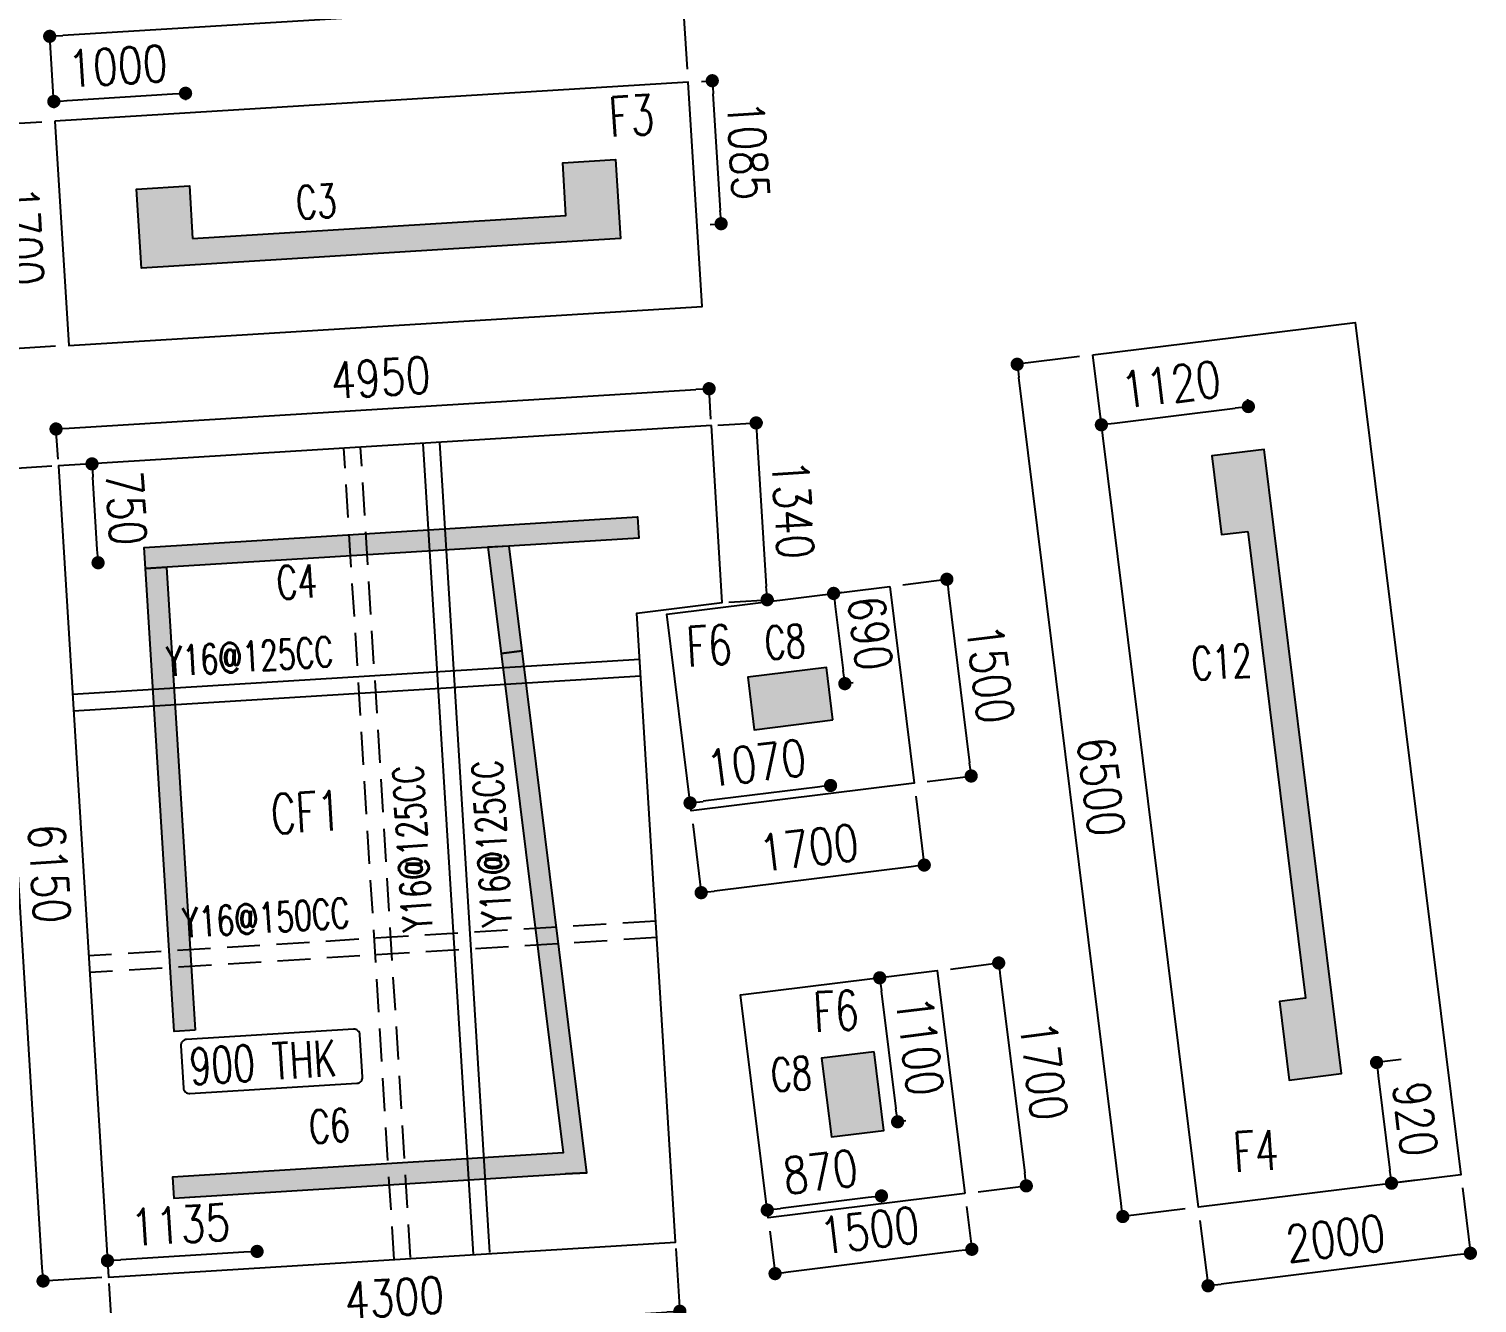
# Model space of a CAD drawing. Extents: x 473024 to 774629, y -1213442 to -1126596.
# Drawn here: x 540678 to 551634, y -1188476 to -1178833 of the extents above; entities that cross this region are included whole.
import ezdxf
from ezdxf.enums import TextEntityAlignment as Align

# ---------------------------------------------------------------- set-up
doc = ezdxf.new("R2010")
doc.units = 0
doc.header["$LTSCALE"] = 100
doc.header["$MEASUREMENT"] = 0
doc.header["$PDMODE"] = 2
doc.header["$PDSIZE"] = -10
doc.linetypes.add('HIDDEN', pattern=[0.375, 0.25, -0.125])
doc.layers.get('0').update_dxf_attribs({"linetype": 'CONTINUOUS'})
doc.layers.get('Defpoints').update_dxf_attribs({"linetype": 'CONTINUOUS'})
for name, color, linetype in [('7', 7, 'CONTINUOUS'), ('C-STRU-COL-HAT', 253, 'CONTINUOUS'), ('COLNO', 6, 'CONTINUOUS'), ('column', 10, 'CONTINUOUS'), ('Footing', 2, 'CONTINUOUS'), ('Footing Nos', 4, 'CONTINUOUS'), ('S-FOOTDIM', 9, 'CONTINUOUS'), ('S-RCWALL', 6, 'CONTINUOUS'), ('TAB', 1, 'CONTINUOUS'), ('Text', 31, 'CONTINUOUS')]:
    doc.layers.add(name, color=color, linetype=linetype)
doc.styles.add('ROMANS', font='romans.shx', dxfattribs={"width": 0.8})
doc.styles.add('SUSHEEL', font='romans.shx', dxfattribs={"width": 0.75})
doc.dimstyles.new('dim100', dxfattribs={"dimtxt": 275, "dimasz": 100, "dimexe": 50, "dimexo": 50, "dimgap": 100, "dimtad": 1, "dimdec": 0, "dimrnd": 5, "dimzin": 0, "dimdsep": 46, "dimtxsty": 'ROMANS', "dimblk": 'DOT', "dimcen": 0.09, "dimclrd": 9, "dimclre": 9, "dimclrt": 3, "dimadec": 0, "dimazin": 0, "dimtfac": 1, "dimtdec": 0, "dimtofl": 0, "dimtmove": 1, "dimatfit": 0, "dimldrblk": 'DOT', "dimfxl": 1, "dimtolj": 1, "dimtzin": 0, "dimarcsym": 0})

# ---------------------------------------------------------------- blocks, each defined once
blk = doc.blocks.new('_Dot')
at = {"color": 0, "linetype": 'ByBlock', "lineweight": -2}
blk.add_line((-0.5, 0), (-1, 0), dxfattribs=at)
at = {"color": 0, "linetype": 'ByBlock', "const_width": 0.5}
blk.add_lwpolyline([(-0.25, 0, 1), (0.25, 0, 1)], format="xyb", close=True, dxfattribs=at)
blk = doc.blocks.new('*D145')
at = {"layer": 'Defpoints', "color": 0, "transparency": 16777216}
for p in [(540875, -1179532), (540447, -1181262), (540980, -1181229)]:
    blk.add_point(p, dxfattribs=at)
at = {"layer": 'S-FOOTDIM', "color": 9, "lineweight": -2, "transparency": 16777216}
for p, q in [((540775, -1179538), (540342, -1179565)), ((540348, -1179665), (540440, -1181162)), ((540880, -1181235), (540447, -1181262))]:
    blk.add_line(p, q, dxfattribs=at)
at = {"layer": 'S-FOOTDIM', "color": 9, "lineweight": -2, "transparency": 16777216, "xscale": 100, "yscale": 100, "zscale": 100}
for p, rotation in [((540342, -1179565), 93.5320100666553), ((540447, -1181262), 273.5320100666553)]:
    blk.add_blockref('_Dot', p, dxfattribs=dict(at, rotation=rotation))
at = {"layer": 'S-FOOTDIM', "color": 3, "transparency": 16777216, "insert": (540631, -1180399), "char_height": 275, "attachment_point": 5, "rotation": 273.532, "style": 'ROMANS'}
blk.add_mtext('\\A1;1700', dxfattribs=at)
blk = doc.blocks.new('*D146')
at = {"layer": 'Defpoints', "color": 0, "transparency": 16777216}
for p in [(540835, -1178889), (545666, -1179236), (540875, -1179532)]:
    blk.add_point(p, dxfattribs=at)
at = {"layer": 'S-FOOTDIM', "color": 9, "lineweight": -2, "transparency": 16777216}
for p, q in [((545526, -1178600), (540935, -1178883)), ((545660, -1179137), (545626, -1178594)), ((540869, -1179432), (540835, -1178889))]:
    blk.add_line(p, q, dxfattribs=at)
at = {"layer": 'S-FOOTDIM', "color": 9, "lineweight": -2, "transparency": 16777216, "xscale": 100, "yscale": 100, "zscale": 100}
for p, rotation in [((545626, -1178594), 3.532010066655306), ((540835, -1178889), 183.5320100666553)]:
    blk.add_blockref('_Dot', p, dxfattribs=dict(at, rotation=rotation))
at = {"layer": 'S-FOOTDIM', "color": 3, "transparency": 16777216, "insert": (543216, -1178504), "char_height": 275, "attachment_point": 5, "rotation": 3.532, "style": 'ROMANS'}
blk.add_mtext('\\A1;4800', dxfattribs=at)
blk = doc.blocks.new('*D153')
at = {"layer": 'Defpoints', "color": 0, "transparency": 16777216}
for p in [(551511, -1187505), (549526, -1187751), (549599, -1188345)]:
    blk.add_point(p, dxfattribs=at)
at = {"layer": 'S-FOOTDIM', "color": 9, "lineweight": -2, "transparency": 16777216}
for p, q in [((551523, -1187604), (551584, -1188099)), ((549538, -1187850), (549599, -1188345)), ((551485, -1188111), (549699, -1188333))]:
    blk.add_line(p, q, dxfattribs=at)
at = {"layer": 'S-FOOTDIM', "color": 9, "lineweight": -2, "transparency": 16777216, "xscale": 100, "yscale": 100, "zscale": 100}
for p, rotation in [((551584, -1188099), 7.064028228011684), ((549599, -1188345), 187.0640282280117)]:
    blk.add_blockref('_Dot', p, dxfattribs=dict(at, rotation=rotation))
at = {"layer": 'S-FOOTDIM', "color": 3, "transparency": 16777216, "insert": (550563, -1187986), "char_height": 275, "attachment_point": 5, "rotation": 7.064, "style": 'ROMANS'}
blk.add_mtext('\\A1;2000', dxfattribs=at)
blk = doc.blocks.new('*D154')
at = {"layer": 'Defpoints', "color": 0, "transparency": 16777216}
for p in [(548155, -1181371), (548726, -1181300, 0), (549526, -1187751, 0)]:
    blk.add_point(p, dxfattribs=at)
at = {"layer": 'S-FOOTDIM', "color": 9, "lineweight": -2, "transparency": 16777216}
for p, q in [((548627, -1181312), (548155, -1181371)), ((548942, -1187722), (548167, -1181470)), ((549427, -1187763), (548954, -1187821))]:
    blk.add_line(p, q, dxfattribs=at)
at = {"layer": 'S-FOOTDIM', "color": 9, "lineweight": -2, "transparency": 16777216, "xscale": 100, "yscale": 100, "zscale": 100}
for p, rotation in [((548155, -1181371), 97.06402822801316), ((548954, -1187821), 277.0640282280132)]:
    blk.add_blockref('_Dot', p, dxfattribs=dict(at, rotation=rotation))
at = {"layer": 'S-FOOTDIM', "color": 3, "transparency": 16777216, "insert": (548790, -1184567), "char_height": 275, "attachment_point": 5, "rotation": 277.064, "style": 'ROMANS'}
blk.add_mtext('\\A1;6500', dxfattribs=at)
blk = doc.blocks.new('DOT')
at = {"layer": '7', "color": 0, "linetype": 'ByBlock'}
blk.add_line((-0.5, 0), (-1, 0), dxfattribs=at)
at = {"layer": '7', "color": 0, "linetype": 'ByBlock', "const_width": 0.5}
blk.add_lwpolyline([(-0.25, 0, 1), (0.25, 0, 1)], format="xyb", close=True, dxfattribs=at)
blk = doc.blocks.new('*D344')
at = {"layer": 'Defpoints', "color": 0, "linetype": 'ByBlock', "transparency": 16777216}
for p in [(549885, -1181537), (548773, -1181675), (549904, -1181691)]:
    blk.add_point(p, dxfattribs=at)
at = {"layer": 'S-FOOTDIM', "color": 9, "lineweight": -2, "transparency": 16777216}
for p, q in [((548891, -1181816), (549805, -1181703)), ((549897, -1181636), (549904, -1181691)), ((548785, -1181774), (548792, -1181829))]:
    blk.add_line(p, q, dxfattribs=at)
at = {"layer": 'S-FOOTDIM', "color": 9, "linetype": 'ByBlock', "lineweight": -2, "transparency": 16777216, "xscale": 100, "yscale": 100, "zscale": 100}
for p, rotation in [((549904, -1181691), 7.064028228020909), ((548792, -1181829), 187.0640282280209)]:
    blk.add_blockref('_Dot', p, dxfattribs=dict(at, rotation=rotation))
at = {"layer": 'S-FOOTDIM', "color": 3, "linetype": 'ByBlock', "transparency": 16777216, "insert": (549319, -1181524), "char_height": 275, "attachment_point": 5, "rotation": 7.064, "style": 'ROMANS'}
blk.add_mtext('\\A1;1120', dxfattribs=at)
blk = doc.blocks.new('*D345')
at = {"layer": 'Defpoints', "color": 0, "linetype": 'ByBlock', "transparency": 16777216}
for p in [(551159, -1186620), (551273, -1187534), (550987, -1187569)]:
    blk.add_point(p, dxfattribs=at)
at = {"layer": 'S-FOOTDIM', "color": 9, "lineweight": -2, "transparency": 16777216}
for p, q in [((551060, -1186632), (550874, -1186655)), ((550886, -1186755), (550975, -1187470)), ((551173, -1187546), (550987, -1187569))]:
    blk.add_line(p, q, dxfattribs=at)
at = {"layer": 'S-FOOTDIM', "color": 9, "linetype": 'ByBlock', "lineweight": -2, "transparency": 16777216, "xscale": 100, "yscale": 100, "zscale": 100}
for p, rotation in [((550874, -1186655), 97.06402822801098), ((550987, -1187569), 277.064028228011)]:
    blk.add_blockref('_Dot', p, dxfattribs=dict(at, rotation=rotation))
at = {"layer": 'S-FOOTDIM', "color": 3, "linetype": 'ByBlock', "transparency": 16777216, "insert": (551166, -1187083), "char_height": 275, "attachment_point": 5, "rotation": 277.064, "style": 'ROMANS'}
blk.add_mtext('\\A1;920', dxfattribs=at)
blk = doc.blocks.new('*D352')
at = {"layer": 'Defpoints', "color": 0, "linetype": 'ByBlock', "transparency": 16777216}
for p in [(545666, -1179236), (545848, -1179225), (545733, -1180319)]:
    blk.add_point(p, dxfattribs=at)
at = {"layer": 'S-FOOTDIM', "color": 9, "lineweight": -2, "transparency": 16777216}
for p, q in [((545766, -1179230), (545848, -1179225)), ((545909, -1180208), (545855, -1179325)), ((545832, -1180313), (545915, -1180307))]:
    blk.add_line(p, q, dxfattribs=at)
at = {"layer": 'S-FOOTDIM', "color": 9, "linetype": 'ByBlock', "lineweight": -2, "transparency": 16777216, "xscale": 100, "yscale": 100, "zscale": 100}
for p, rotation in [((545848, -1179225), 93.53201006613128), ((545915, -1180307), 273.5320100661312)]:
    blk.add_blockref('_Dot', p, dxfattribs=dict(at, rotation=rotation))
at = {"layer": 'S-FOOTDIM', "color": 3, "linetype": 'ByBlock', "transparency": 16777216, "insert": (546119, -1179752), "char_height": 275, "attachment_point": 5, "rotation": 273.532, "style": 'ROMANS'}
blk.add_mtext('\\A1;1085', dxfattribs=at)
blk = doc.blocks.new('*D353')
at = {"layer": 'Defpoints', "color": 0, "linetype": 'ByBlock', "transparency": 16777216}
for p in [(540866, -1179382), (540875, -1179532), (541873, -1179470)]:
    blk.add_point(p, dxfattribs=at)
at = {"layer": 'S-FOOTDIM', "color": 9, "lineweight": -2, "transparency": 16777216}
for p, q in [((541866, -1179371), (541863, -1179320)), ((540869, -1179432), (540866, -1179382)), ((541764, -1179327), (540966, -1179376))]:
    blk.add_line(p, q, dxfattribs=at)
at = {"layer": 'S-FOOTDIM', "color": 9, "linetype": 'ByBlock', "lineweight": -2, "transparency": 16777216, "xscale": 100, "yscale": 100, "zscale": 100}
for p, rotation in [((541863, -1179320), 3.532010066134834), ((540866, -1179382), 183.5320100661348)]:
    blk.add_blockref('_Dot', p, dxfattribs=dict(at, rotation=rotation))
at = {"layer": 'S-FOOTDIM', "color": 3, "linetype": 'ByBlock', "transparency": 16777216, "insert": (541350, -1179114), "char_height": 275, "attachment_point": 5, "rotation": 3.532, "style": 'ROMANS'}
blk.add_mtext('\\A1;1000', dxfattribs=at)
blk = doc.blocks.new('*D494')
at = {"layer": 'Defpoints', "color": 0, "linetype": 'ByBlock', "transparency": 16777216}
for p in [(547551, -1185960), (547760, -1187647), (548224, -1187589)]:
    blk.add_point(p, dxfattribs=at)
at = {"layer": 'S-FOOTDIM', "color": 9, "lineweight": -2, "transparency": 16777216}
for p, q in [((547650, -1185948), (548015, -1185902)), ((548027, -1186002), (548212, -1187490)), ((547859, -1187635), (548224, -1187589))]:
    blk.add_line(p, q, dxfattribs=at)
at = {"layer": 'S-FOOTDIM', "color": 9, "linetype": 'ByBlock', "lineweight": -2, "transparency": 16777216, "xscale": 100, "yscale": 100, "zscale": 100}
for p, rotation in [((548015, -1185902), 97.06402702002795), ((548224, -1187589), 277.0640270200279)]:
    blk.add_blockref('_Dot', p, dxfattribs=dict(at, rotation=rotation))
at = {"layer": 'S-FOOTDIM', "color": 3, "linetype": 'ByBlock', "transparency": 16777216, "insert": (548355, -1186717), "char_height": 275, "attachment_point": 5, "rotation": 277.064, "style": 'ROMANS'}
blk.add_mtext('\\A1;1700', dxfattribs=at)
blk = doc.blocks.new('*D495')
at = {"layer": 'Defpoints', "color": 0, "linetype": 'ByBlock', "transparency": 16777216}
for p in [(547760, -1187647), (546271, -1187831), (546323, -1188253)]:
    blk.add_point(p, dxfattribs=at)
at = {"layer": 'S-FOOTDIM', "color": 9, "lineweight": -2, "transparency": 16777216}
for p, q in [((547772, -1187746), (547812, -1188069)), ((546283, -1187931), (546323, -1188253)), ((547713, -1188081), (546423, -1188241))]:
    blk.add_line(p, q, dxfattribs=at)
at = {"layer": 'S-FOOTDIM', "color": 9, "linetype": 'ByBlock', "lineweight": -2, "transparency": 16777216, "xscale": 100, "yscale": 100, "zscale": 100}
for p, rotation in [((547812, -1188069), 7.064027020027961), ((546323, -1188253), 187.0640270200279)]:
    blk.add_blockref('_Dot', p, dxfattribs=dict(at, rotation=rotation))
at = {"layer": 'S-FOOTDIM', "color": 3, "linetype": 'ByBlock', "transparency": 16777216, "insert": (547038, -1187925), "char_height": 275, "attachment_point": 5, "rotation": 7.064, "style": 'ROMANS'}
blk.add_mtext('\\A1;1500', dxfattribs=at)
blk = doc.blocks.new('*D496')
at = {"layer": 'Defpoints', "color": 0, "linetype": 'ByBlock', "transparency": 16777216}
for p in [(547190, -1183052), (547375, -1184541), (547807, -1184487)]:
    blk.add_point(p, dxfattribs=at)
at = {"layer": 'S-FOOTDIM', "color": 9, "lineweight": -2, "transparency": 16777216}
for p, q in [((547289, -1183040), (547623, -1182998)), ((547635, -1183098), (547795, -1184388)), ((547474, -1184528), (547807, -1184487))]:
    blk.add_line(p, q, dxfattribs=at)
at = {"layer": 'S-FOOTDIM', "color": 9, "linetype": 'ByBlock', "lineweight": -2, "transparency": 16777216, "xscale": 100, "yscale": 100, "zscale": 100}
for p, rotation in [((547623, -1182998), 97.06402701883606), ((547807, -1184487), 277.064027018836)]:
    blk.add_blockref('_Dot', p, dxfattribs=dict(at, rotation=rotation))
at = {"layer": 'S-FOOTDIM', "color": 3, "linetype": 'ByBlock', "transparency": 16777216, "insert": (547951, -1183714), "char_height": 275, "attachment_point": 5, "rotation": 277.064, "style": 'ROMANS'}
blk.add_mtext('\\A1;1500', dxfattribs=at)
blk = doc.blocks.new('*D497')
at = {"layer": 'Defpoints', "color": 0, "linetype": 'ByBlock', "transparency": 16777216}
for p in [(547375, -1184541), (545688, -1184750), (545764, -1185370)]:
    blk.add_point(p, dxfattribs=at)
at = {"layer": 'S-FOOTDIM', "color": 9, "lineweight": -2, "transparency": 16777216}
for p, q in [((547387, -1184640), (547452, -1185161)), ((545700, -1184849), (545764, -1185370)), ((547352, -1185174), (545864, -1185358))]:
    blk.add_line(p, q, dxfattribs=at)
at = {"layer": 'S-FOOTDIM', "color": 9, "linetype": 'ByBlock', "lineweight": -2, "transparency": 16777216, "xscale": 100, "yscale": 100, "zscale": 100}
for p, rotation in [((547452, -1185161), 7.064027018830255), ((545764, -1185370), 187.0640270188302)]:
    blk.add_blockref('_Dot', p, dxfattribs=dict(at, rotation=rotation))
at = {"layer": 'S-FOOTDIM', "color": 3, "linetype": 'ByBlock', "transparency": 16777216, "insert": (546579, -1185030), "char_height": 275, "attachment_point": 5, "rotation": 7.064, "style": 'ROMANS'}
blk.add_mtext('\\A1;1700', dxfattribs=at)
blk = doc.blocks.new('*D502')
at = {"layer": 'Defpoints', "color": 0, "linetype": 'ByBlock', "transparency": 16777216}
for p in [(547135, -1187724), (546264, -1187772), (546271, -1187831)]:
    blk.add_point(p, dxfattribs=at)
at = {"layer": 'S-FOOTDIM', "color": 9, "lineweight": -2, "transparency": 16777216}
for p, q in [((547123, -1187625), (547128, -1187665)), ((546259, -1187732), (546264, -1187772)), ((547028, -1187678), (546363, -1187760))]:
    blk.add_line(p, q, dxfattribs=at)
at = {"layer": 'S-FOOTDIM', "color": 9, "linetype": 'ByBlock', "lineweight": -2, "transparency": 16777216, "xscale": 100, "yscale": 100, "zscale": 100}
for p, rotation in [((547128, -1187665), 7.064028228543084), ((546264, -1187772), 187.064028228543)]:
    blk.add_blockref('_Dot', p, dxfattribs=dict(at, rotation=rotation))
at = {"layer": 'S-FOOTDIM', "color": 3, "linetype": 'ByBlock', "transparency": 16777216, "insert": (546666, -1187483), "char_height": 275, "attachment_point": 5, "rotation": 7.064, "style": 'ROMANS'}
blk.add_mtext('\\A1;870', dxfattribs=at)
blk = doc.blocks.new('*D503')
at = {"layer": 'Defpoints', "color": 0, "linetype": 'ByBlock', "transparency": 16777216}
for p in [(547276, -1185994), (547411, -1187084), (547250, -1187104)]:
    blk.add_point(p, dxfattribs=at)
at = {"layer": 'S-FOOTDIM', "color": 9, "lineweight": -2, "transparency": 16777216}
for p, q in [((547177, -1186006), (547115, -1186014)), ((547127, -1186113), (547238, -1187005)), ((547312, -1187097), (547250, -1187104))]:
    blk.add_line(p, q, dxfattribs=at)
at = {"layer": 'S-FOOTDIM', "color": 9, "linetype": 'ByBlock', "lineweight": -2, "transparency": 16777216, "xscale": 100, "yscale": 100, "zscale": 100}
for p, rotation in [((547115, -1186014), 97.06402822854801), ((547250, -1187104), 277.064028228548)]:
    blk.add_blockref('_Dot', p, dxfattribs=dict(at, rotation=rotation))
at = {"layer": 'S-FOOTDIM', "color": 3, "linetype": 'ByBlock', "transparency": 16777216, "insert": (547418, -1186530), "char_height": 275, "attachment_point": 5, "rotation": 277.064, "style": 'ROMANS'}
blk.add_mtext('\\A1;1100', dxfattribs=at)
blk = doc.blocks.new('*D504')
at = {"layer": 'Defpoints', "color": 0, "linetype": 'ByBlock', "transparency": 16777216}
for p in [(546750, -1184618), (545680, -1184691), (545688, -1184750)]:
    blk.add_point(p, dxfattribs=at)
at = {"layer": 'S-FOOTDIM', "color": 9, "lineweight": -2, "transparency": 16777216}
for p, q in [((546643, -1184571), (545780, -1184678)), ((546738, -1184519), (546743, -1184559)), ((545675, -1184651), (545680, -1184691))]:
    blk.add_line(p, q, dxfattribs=at)
at = {"layer": 'S-FOOTDIM', "color": 9, "linetype": 'ByBlock', "lineweight": -2, "transparency": 16777216, "xscale": 100, "yscale": 100, "zscale": 100}
for p, rotation in [((546743, -1184559), 7.064028228539156), ((545680, -1184691), 187.0640282285391)]:
    blk.add_blockref('_Dot', p, dxfattribs=dict(at, rotation=rotation))
at = {"layer": 'S-FOOTDIM', "color": 3, "linetype": 'ByBlock', "transparency": 16777216, "insert": (546182, -1184389), "char_height": 275, "attachment_point": 5, "rotation": 7.064, "style": 'ROMANS'}
blk.add_mtext('\\A1;1070', dxfattribs=at)
blk = doc.blocks.new('*D505')
at = {"layer": 'Defpoints', "color": 0, "linetype": 'ByBlock', "transparency": 16777216}
for p in [(546927, -1183085), (546851, -1183788), (547012, -1183768)]:
    blk.add_point(p, dxfattribs=at)
at = {"layer": 'S-FOOTDIM', "color": 9, "lineweight": -2, "transparency": 16777216}
for p, q in [((546828, -1183097), (546766, -1183105)), ((546778, -1183204), (546838, -1183689)), ((546913, -1183781), (546851, -1183788))]:
    blk.add_line(p, q, dxfattribs=at)
at = {"layer": 'S-FOOTDIM', "color": 9, "linetype": 'ByBlock', "lineweight": -2, "transparency": 16777216, "xscale": 100, "yscale": 100, "zscale": 100}
for p, rotation in [((546766, -1183105), 97.06402822855284), ((546851, -1183788), 277.0640282285528)]:
    blk.add_blockref('_Dot', p, dxfattribs=dict(at, rotation=rotation))
at = {"layer": 'S-FOOTDIM', "color": 3, "linetype": 'ByBlock', "transparency": 16777216, "insert": (547043, -1183406), "char_height": 275, "attachment_point": 5, "rotation": 277.064, "style": 'ROMANS'}
blk.add_mtext('\\A1;690', dxfattribs=at)
blk = doc.blocks.new('*D506')
at = {"layer": 'Defpoints', "color": 0, "linetype": 'ByBlock', "transparency": 16777216}
for p in [(545570, -1188014), (541280, -1188279), (545603, -1188538)]:
    blk.add_point(p, dxfattribs=at)
at = {"layer": 'S-FOOTDIM', "color": 9, "lineweight": -2, "transparency": 16777216}
for p, q in [((545573, -1188064), (545606, -1188588)), ((541283, -1188329), (541315, -1188853)), ((541412, -1188797), (545503, -1188544))]:
    blk.add_line(p, q, dxfattribs=at)
at = {"layer": 'S-FOOTDIM', "color": 9, "linetype": 'ByBlock', "lineweight": -2, "transparency": 16777216, "xscale": 100, "yscale": 100, "zscale": 100}
for p, rotation in [((545603, -1188538), 3.531930019793828), ((541312, -1188803), 183.5319300197938)]:
    blk.add_blockref('_Dot', p, dxfattribs=dict(at, rotation=rotation))
at = {"layer": 'S-FOOTDIM', "color": 3, "linetype": 'ByBlock', "transparency": 16777216, "insert": (543443, -1188434), "char_height": 275, "attachment_point": 5, "rotation": 3.5319, "style": 'ROMANS'}
blk.add_mtext('\\A1;4300', dxfattribs=at)
blk = doc.blocks.new('*D507')
at = {"layer": 'Defpoints', "color": 0, "linetype": 'ByBlock', "transparency": 16777216}
for p in [(545824, -1181556), (545841, -1181835), (540901, -1182140)]:
    blk.add_point(p, dxfattribs=at)
at = {"layer": 'S-FOOTDIM', "color": 9, "lineweight": -2, "transparency": 16777216}
for p, q in [((545838, -1181786), (545821, -1181506)), ((540983, -1181855), (545724, -1181562)), ((540898, -1182090), (540880, -1181811))]:
    blk.add_line(p, q, dxfattribs=at)
at = {"layer": 'S-FOOTDIM', "color": 9, "linetype": 'ByBlock', "lineweight": -2, "transparency": 16777216, "xscale": 100, "yscale": 100, "zscale": 100}
for p, rotation in [((545824, -1181556), 3.531930019793377), ((540883, -1181861), 183.5319300197934)]:
    blk.add_blockref('_Dot', p, dxfattribs=dict(at, rotation=rotation))
at = {"layer": 'S-FOOTDIM', "color": 3, "linetype": 'ByBlock', "transparency": 16777216, "insert": (543339, -1181472), "char_height": 275, "attachment_point": 5, "rotation": 3.5319, "style": 'ROMANS'}
blk.add_mtext('\\A1;4950', dxfattribs=at)
blk = doc.blocks.new('*D508')
at = {"layer": 'Defpoints', "color": 0, "linetype": 'ByBlock', "transparency": 16777216}
for p in [(540901, -1182140), (540406, -1182171), (541280, -1188279)]:
    blk.add_point(p, dxfattribs=at)
at = {"layer": 'S-FOOTDIM', "color": 9, "lineweight": -2, "transparency": 16777216}
for p, q in [((540851, -1182143), (540356, -1182174)), ((540779, -1188209), (540412, -1182271)), ((541230, -1188282), (540735, -1188312))]:
    blk.add_line(p, q, dxfattribs=at)
at = {"layer": 'S-FOOTDIM', "color": 9, "linetype": 'ByBlock', "lineweight": -2, "transparency": 16777216}
for p, xscale, yscale, zscale, rotation in [((540406, -1182171), 100, 100, 100, 93.53193001313667), ((540785, -1188309), 99.99999999999999, 99.99999999999999, 99.99999999999999, 273.5319300131366)]:
    blk.add_blockref('_Dot', p, dxfattribs=dict(at, xscale=xscale, yscale=yscale, zscale=zscale, rotation=rotation))
at = {"layer": 'S-FOOTDIM', "color": 3, "linetype": 'ByBlock', "transparency": 16777216, "insert": (540832, -1185225), "char_height": 275, "attachment_point": 5, "rotation": 273.5319, "style": 'ROMANS'}
blk.add_mtext('\\A1;6150', dxfattribs=at)
blk = doc.blocks.new('*D509')
at = {"layer": 'Defpoints', "color": 0, "linetype": 'ByBlock', "transparency": 16777216}
for p in [(545841, -1181835), (546263, -1183153), (545924, -1183174)]:
    blk.add_point(p, dxfattribs=at)
at = {"layer": 'S-FOOTDIM', "color": 9, "lineweight": -2, "transparency": 16777216}
for p, q in [((545891, -1181832), (546230, -1181811)), ((546186, -1181914), (546257, -1183053)), ((545974, -1183171), (546313, -1183150))]:
    blk.add_line(p, q, dxfattribs=at)
at = {"layer": 'S-FOOTDIM', "color": 9, "linetype": 'ByBlock', "lineweight": -2, "transparency": 16777216, "xscale": 100, "yscale": 100, "zscale": 100}
for p, rotation in [((546180, -1181815), 93.53193001313535), ((546263, -1183153), 273.5319300131354)]:
    blk.add_blockref('_Dot', p, dxfattribs=dict(at, rotation=rotation))
at = {"layer": 'S-FOOTDIM', "color": 3, "linetype": 'ByBlock', "transparency": 16777216, "insert": (546458, -1182469), "char_height": 275, "attachment_point": 5, "rotation": 273.5319, "style": 'ROMANS'}
blk.add_mtext('\\A1;1340', dxfattribs=at)
blk = doc.blocks.new('*D510')
at = {"layer": 'Defpoints', "color": 0, "linetype": 'ByBlock', "transparency": 16777216}
for p in [(541272, -1188155), (541280, -1188279), (542412, -1188209)]:
    blk.add_point(p, dxfattribs=at)
at = {"layer": 'S-FOOTDIM', "color": 9, "lineweight": -2, "transparency": 16777216}
for p, q in [((542406, -1188109), (542404, -1188085)), ((541273, -1188179), (541272, -1188155)), ((542305, -1188091), (541372, -1188149))]:
    blk.add_line(p, q, dxfattribs=at)
at = {"layer": 'S-FOOTDIM', "color": 9, "linetype": 'ByBlock', "lineweight": -2, "transparency": 16777216, "xscale": 100, "yscale": 100, "zscale": 100}
for p, rotation in [((542404, -1188085), 3.531930019795634), ((541272, -1188155), 183.5319300197956)]:
    blk.add_blockref('_Dot', p, dxfattribs=dict(at, rotation=rotation))
at = {"layer": 'S-FOOTDIM', "color": 3, "linetype": 'ByBlock', "transparency": 16777216, "insert": (541824, -1187883), "char_height": 275, "attachment_point": 5, "rotation": 3.5319, "style": 'ROMANS'}
blk.add_mtext('\\A1;1135', dxfattribs=at)
blk = doc.blocks.new('*D511')
at = {"layer": 'Defpoints', "color": 0, "linetype": 'ByBlock', "transparency": 16777216}
for p in [(541068, -1182130), (541155, -1182125), (541115, -1182878)]:
    blk.add_point(p, dxfattribs=at)
at = {"layer": 'S-FOOTDIM', "color": 9, "lineweight": -2, "transparency": 16777216}
for p, q in [((541168, -1182124), (541155, -1182125)), ((541195, -1182773), (541161, -1182225)), ((541214, -1182872), (541201, -1182873))]:
    blk.add_line(p, q, dxfattribs=at)
at = {"layer": 'S-FOOTDIM', "color": 9, "linetype": 'ByBlock', "lineweight": -2, "transparency": 16777216, "xscale": 100, "yscale": 100, "zscale": 100}
for p, rotation in [((541155, -1182125), 93.53193001313396), ((541201, -1182873), 273.5319300131339)]:
    blk.add_blockref('_Dot', p, dxfattribs=dict(at, rotation=rotation))
at = {"layer": 'S-FOOTDIM', "color": 3, "linetype": 'ByBlock', "transparency": 16777216, "insert": (541414, -1182459), "char_height": 275, "attachment_point": 5, "rotation": 273.5319, "style": 'ROMANS'}
blk.add_mtext('\\A1;750', dxfattribs=at)

msp = doc.modelspace()

# ---------------------------------------------------------------- hatches: boundary and pattern name
at = {"layer": 'C-STRU-COL-HAT'}
h = msp.add_hatch(color=256, dxfattribs=at)
h.dxf.hatch_style = 1
h.paths.add_polyline_path([(541916.6, -1180419.5), (544741.3, -1180245.2), (544716.6, -1179846), (545115.9, -1179821.3), (545152.8, -1180420.2), (541529.7, -1180643.8), (541529.7, -1180643.8), (541529.7, -1180643.8), (541492.8, -1180044.9), (541892, -1180020.3)])
h = msp.add_hatch(color=256, dxfattribs=at)
h.dxf.hatch_style = 1
h.paths.add_polyline_path([(549899.6, -1182635.7), (550337.4, -1186168.7), (550138.9, -1186193.3), (550212.7, -1186788.7), (550609.7, -1186739.6), (550024.3, -1182015.7), (550024.3, -1182015.7), (550024.3, -1182015.7), (549627.3, -1182064.9), (549701.1, -1182660.3)])
h = msp.add_hatch(color=256, dxfattribs=at)
h.dxf.hatch_style = 1
h.paths.add_polyline_path([(545282.8, -1182526.2), (545282.8, -1182526.2), (545292.7, -1182685.9), (541559.8, -1182916.3), (541559.8, -1182916.3), (541559.8, -1182916.3), (541549.9, -1182756.6), (541549.9, -1182756.6), (545282.8, -1182526.2)])
h = msp.add_hatch(color=256, dxfattribs=at)
h.dxf.hatch_style = 1
h.paths.add_polyline_path([(544250.4, -1183560.1), (544250.4, -1183560.1), (544250.4, -1183560.1), (544409.2, -1183540.4), (544409.2, -1183540.4), (544310.8, -1182746.5), (544150.8, -1182756.3)])
h = msp.add_hatch(color=256, dxfattribs=at)
h.dxf.hatch_style = 1
h.paths.add_polyline_path([(541935.7, -1186409.7), (541776, -1186419.6), (541559.8, -1182916.3), (541719.5, -1182906.4)])
h = msp.add_hatch(color=256, dxfattribs=at)
h.dxf.hatch_style = 1
h.paths.add_polyline_path([(541763.9, -1187522.4), (544718.8, -1187340.1), (544250.4, -1183560.1), (544409.2, -1183540.4), (544898.5, -1187489.3), (544738.5, -1187499.1), (544738.5, -1187499.1), (544738.5, -1187499.1), (541773.8, -1187682.1)])
h = msp.add_hatch(color=256, dxfattribs=at)
h.dxf.hatch_style = 1
h.paths.add_polyline_path([(546712, -1183665.5), (546761.2, -1184062.5), (546165.8, -1184136.3), (546116.6, -1183739.3)])
h = msp.add_hatch(color=256, dxfattribs=at)
h.dxf.hatch_style = 1
h.paths.add_polyline_path([(546675.4, -1186622.5), (547072.4, -1186573.3), (547146.1, -1187168.8), (546749.2, -1187217.9)])

# ---------------------------------------------------------------- linework, layer by layer
at = {"layer": 'column', "color": 1, "elevation": 0}
for points in [[(541916.6, -1180419.5), (544741.3, -1180245.2), (544716.6, -1179846), (545115.9, -1179821.3), (545152.8, -1180420.2), (541529.7, -1180643.8), (541529.7, -1180643.8), (541529.7, -1180643.8), (541492.8, -1180044.9), (541892, -1180020.3), (541916.6, -1180419.5)], [(541916.6, -1180419.5), (544741.3, -1180245.2), (544716.6, -1179846), (545115.9, -1179821.3), (545152.8, -1180420.2), (541529.7, -1180643.8), (541529.7, -1180643.8), (541529.7, -1180643.8), (541492.8, -1180044.9), (541892, -1180020.3), (541916.6, -1180419.5)], [(549899.6, -1182635.7), (550337.4, -1186168.7), (550138.9, -1186193.3), (550212.7, -1186788.7), (550609.7, -1186739.6), (550024.3, -1182015.7), (550024.3, -1182015.7), (550024.3, -1182015.7), (549627.3, -1182064.9), (549701.1, -1182660.3), (549899.6, -1182635.7)], [(549899.6, -1182635.7), (550337.4, -1186168.7), (550138.9, -1186193.3), (550212.7, -1186788.7), (550609.7, -1186739.6), (550024.3, -1182015.7), (550024.3, -1182015.7), (550024.3, -1182015.7), (549627.3, -1182064.9), (549701.1, -1182660.3), (549899.6, -1182635.7)], [(541763.9, -1187522.4), (541773.8, -1187682.1), (541773.8, -1187682.1), (541933.5, -1187672.3)], [(541763.9, -1187522.4), (541773.8, -1187682.1), (541773.8, -1187682.1), (541933.5, -1187672.3)]]:
    msp.add_lwpolyline(points, dxfattribs=at)
for points in [[(546761.2, -1184062.5), (546712, -1183665.5), (546116.6, -1183739.3), (546165.8, -1184136.3)], [(546761.2, -1184062.5), (546712, -1183665.5), (546116.6, -1183739.3), (546165.8, -1184136.3)], [(547072.4, -1186573.3), (546675.4, -1186622.5), (546749.2, -1187217.9), (547146.1, -1187168.8)], [(547072.4, -1186573.3), (546675.4, -1186622.5), (546749.2, -1187217.9), (547146.1, -1187168.8)]]:
    msp.add_lwpolyline(points, close=True, dxfattribs=at)
at = {"layer": 'Footing', "elevation": 0}
for points in [[(540875, -1179532), (540979.7, -1181228.8), (545770.6, -1180933.1), (545665.9, -1179236.3)], [(548726.4, -1181299.9), (550711.2, -1181053.9), (551510.6, -1187504.6), (549525.8, -1187750.5)], [(547190.2, -1183052.1), (547374.7, -1184540.7), (545687.6, -1184749.8), (545503.1, -1183261.1)], [(547759.6, -1187646.9), (546271, -1187831.4), (546061.9, -1186144.3), (547550.5, -1185959.8)]]:
    msp.add_lwpolyline(points, close=True, dxfattribs=at)
msp.add_lwpolyline([(545841.3, -1181835.4), (540900.7, -1182140.4), (541279.6, -1188278.7), (545570.3, -1188013.9), (545276.5, -1183254), (545923.9, -1183173.8), (545841.3, -1181835.4)], dxfattribs=at)
at = {"layer": 'S-FOOTDIM'}
msp.add_line((545570.3, -1188013.9, 0), (545276.5, -1183254, 0), dxfattribs=at)
at = {"layer": 'S-RCWALL'}
msp.add_line((544898.5, -1187489.3, 0), (544738.5, -1187499.1, 0), dxfattribs=at)
at = {"layer": 'S-RCWALL', "elevation": 0}
for points in [[(545282.8, -1182526.2), (545282.8, -1182526.2), (545292.7, -1182685.9), (545292.7, -1182685.9), (545292.7, -1182685.9), (545292.7, -1182685.9), (545292.7, -1182685.9), (541559.8, -1182916.3), (541559.8, -1182916.3), (541559.8, -1182916.3), (541559.8, -1182916.3), (541549.9, -1182756.6), (541549.9, -1182756.6), (545282.8, -1182526.2)], [(545282.8, -1182526.2), (545282.8, -1182526.2), (545292.7, -1182685.9), (545292.7, -1182685.9), (545292.7, -1182685.9), (545292.7, -1182685.9), (545292.7, -1182685.9), (541559.8, -1182916.3), (541559.8, -1182916.3), (541559.8, -1182916.3), (541559.8, -1182916.3), (541549.9, -1182756.6), (541549.9, -1182756.6), (545282.8, -1182526.2)], [(541935.7, -1186409.7), (541776, -1186419.6), (541559.8, -1182916.3), (541719.5, -1182906.4)]]:
    msp.add_lwpolyline(points, close=True, dxfattribs=at)
for points in [[(544250.4, -1183560.1), (544250.4, -1183560.1), (544250.4, -1183560.1), (544409.2, -1183540.4), (544409.2, -1183540.4), (544310.8, -1182746.5), (544150.8, -1182756.3), (544250.4, -1183560.1)], [(541773.8, -1187682.1), (544738.5, -1187499.1), (544738.5, -1187499.1), (544898.5, -1187489.3), (544409.2, -1183540.4), (544250.4, -1183560.1), (544718.8, -1187340.1), (541763.9, -1187522.4), (541773.8, -1187682.1)]]:
    msp.add_lwpolyline(points, dxfattribs=at)
at = {"layer": 'TAB', "color": 1, "linetype": 'HIDDEN', "ltscale": 10}
for p, q in [((543440.4, -1188145.3, 0), (543061.5, -1182007, 0)), ((543565.8, -1188129.8, 0), (543187.4, -1181999.2, 0)), ((545420.3, -1185584.4, 0), (541129.6, -1185849.2, 0)), ((545428.1, -1185710.2, 0), (541137.4, -1185975.1, 0))]:
    msp.add_line(p, q, dxfattribs=at)
at = {"layer": 'TAB', "color": 1}
for p, q in [((544040.2, -1188108.3, 0), (543661.3, -1181970, 0)), ((544165.5, -1188092.8, 0), (543787.1, -1181962.2, 0)), ((545298.2, -1183606.5, 0), (541007.6, -1183871.3, 0)), ((545306, -1183732.3, 0), (541015.3, -1183997.2, 0))]:
    msp.add_line(p, q, dxfattribs=at)
at = {"layer": 'Text', "color": 4, "elevation": 0}
msp.add_lwpolyline([(543133.3, -1186402.9), (541870.5, -1186480.9, 0.4142136), (541827.2, -1186529.8), (541846.9, -1186847.5, 0.4142136), (541895.8, -1186890.8), (543158.6, -1186812.9, 0.4142136), (543201.9, -1186763.9), (543182.3, -1186446.2, 0.4142136)], format="xyb", close=True, dxfattribs=at)

# ---------------------------------------------------------------- texts
at = {"color": 3, "style": 'SUSHEEL', "width": 0.7}
for s, rotation, p in [('Y16@125CC', 3.53193, (541726, -1183733.2, 0)), ('Y16@125CC', 93.53193, (543732.4, -1185658.1, 0)), ('Y16@125CC', 93.53193, (544332.2, -1185621.1, 0)), ('Y16@150CC', 3.53193, (541848.1, -1185711.1, 0))]:
    msp.add_text(s, height=225, rotation=rotation, dxfattribs=at).set_placement(p)
at = {"layer": 'COLNO', "style": 'ROMANS', "width": 0.7}
for s, rotation, p in [('C3', 3.53201, (542997.7, -1180005.8, 0)), ('C4', 3.53193, (542850.8, -1182882.8, 0)), ('C8', 3.53201, (546544.2, -1183337.2, 0)), ('C12', 3.53201, (549922.8, -1183485.3, 0)), ('C12', 3.53201, (549922.8, -1183485.3, 0)), ('C8', 3.53201, (546591.1, -1186606.8, 0)), ('C6', 3.53193, (543096.6, -1187000.7, 0))]:
    msp.add_text(s, height=250, rotation=rotation, dxfattribs=at).set_placement(p, align=Align.TOP_RIGHT)
at = {"layer": 'Footing Nos', "color": 6, "style": 'ROMANS', "width": 0.7}
for s, rotation, p in [('F3', 3.53201, (545399, -1179329.5, 0)), ('F6', 3.53201, (545985.9, -1183339.1, 0)), ('CF1', 3.53193, (543029.6, -1184595, 0)), ('F6', 3.53201, (546946.2, -1186105.2, 0)), ('F4', 3.53201, (550122.9, -1187163.7, 0))]:
    msp.add_text(s, height=300, rotation=rotation, dxfattribs=at).set_placement(p, align=Align.TOP_RIGHT)
at = {"layer": 'Text', "color": 6, "style": 'ROMANS', "width": 0.7}
msp.add_text('900 THK', height=275, rotation=3.53193, dxfattribs=at).set_placement((541901.1, -1186824.6, 0))

# ---------------------------------------------------------------- dimensions: what is measured, and where the dimension line sits
at = {"layer": 'S-FOOTDIM', "color": 3}
for base, p1, p2, angle, picture, middle in [((540835.3, -1178889.4, 0), (545665.9, -1179236.3, 0), (540875, -1179532, 0), 3.53201, '*D146', (543216.1, -1178504.5, 0)), ((540446.6, -1181261.7, 0), (540875, -1179532, 0), (540979.7, -1181228.8, 0), 273.53201, '*D145', (540631.3, -1180398.7, 0))]:
    dim = msp.add_linear_dim(base=base, p1=p1, p2=p2, angle=angle, dimstyle='dim100', override={"dimexe": 0, "dimexo": 100, "dimpost": '\\X'}, dxfattribs=at)
    dim.commit()
    dim.dimension.update_dxf_attribs({"geometry": picture, "text_midpoint": middle})
for base, p1, p2, angle, override, picture, middle, dimtype in [((540865.7, -1179382), (541872.7, -1179470.4, 0), (540875, -1179532, 0), 183.53201, {"dimexe": 0, "dimexo": 100, "dimpost": '\\X', "dimblk": 'Dot'}, '*D353', (541364.6, -1179351.2), 161), ((541155.03, -1182124.6902, 0), (541114.5123, -1182878.0672, 0), (541068.3426, -1182130.0407, 0), 93.53193, {"dimexe": 0, "dimexo": 100, "dimpost": '\\X'}, '*D511', (541176.5921, -1182474.0321, 0), 160), ((546850.8, -1183788.3, 0), (546927.4, -1183084.6, 0), (547012.1, -1183768.3, 0), 277.06403, {"dimexe": 0, "dimexo": 100, "dimpost": '\\X', "dimblk": 'Dot'}, '*D505', (546807, -1183435.3, 0), 161), ((541272, -1188154.8, 0), (542412, -1188208.8, 0), (541279.6, -1188278.7, 0), 183.53193, {"dimexe": 0, "dimexo": 100, "dimpost": '\\X'}, '*D510', (541838.2, -1188119.8, 0), 160)]:
    dim = msp.add_linear_dim(base=base, p1=p1, p2=p2, angle=angle, dimstyle='dim100', override=override, dxfattribs=at)
    dim.commit()
    dim.dimension.update_dxf_attribs({"geometry": picture, "text_midpoint": middle, "dimtype": dimtype})
for p1, p2, distance, override, picture, middle in [((545732.7, -1180318.7, 0), (545665.9, -1179236.3, 0), -182.9, {"dimexe": 0, "dimexo": 100, "dimpost": '\\X', "dimblk": 'Dot'}, '*D352', (546118.8, -1179751.6)), ((549525.8, -1187750.5, 0), (548726.4, -1181299.9, 0), 576.2, {"dimexe": 0, "dimexo": 100, "dimpost": '\\X', "dimblk": 'Dot'}, '*D154', (548790, -1184566.8)), ((548772.8, -1181674.6, 0), (549884.9, -1181536.8, 0), -155.3, {"dimexe": 0, "dimexo": 100, "dimpost": '\\X', "dimblk": 'Dot'}, '*D344', (549318.7, -1181524.1)), ((547190.2, -1183052.1, 0), (547374.7, -1184540.7, 0), 435.9, {"dimexe": 0, "dimexo": 100, "dimpost": '\\X'}, '*D496', (547950.7, -1183713.6, 0)), ((546749.9641, -1184618.1117, 0), (545687.5927, -1184749.7597, 0), -59.4601, {"dimexe": 0, "dimexo": 100, "dimpost": '\\X', "dimblk": 'Dot'}, '*D504', (546182.2587, -1184389.2298, 0)), ((547374.7, -1184540.7, 0), (545687.6, -1184749.8, 0), 625.4, {"dimexe": 0, "dimexo": 100, "dimpost": '\\X'}, '*D497', (546578.8, -1185030.2, 0)), ((547550.5, -1185959.8, 0), (547759.6, -1187646.9, 0), 468, {"dimexe": 0, "dimexo": 100, "dimpost": '\\X'}, '*D494', (548355.2, -1186716.6, 0)), ((547276.4, -1185993.8, 0), (547411.5, -1187084.4, 0), -162.6, {"dimexe": 0, "dimexo": 100, "dimpost": '\\X', "dimblk": 'Dot'}, '*D503', (547418.2, -1186529.9, 0)), ((551159.2, -1186619.9, 0), (551272.5, -1187534.1, 0), -287.6, {"dimexe": 0, "dimexo": 100, "dimpost": '\\X', "dimblk": 'Dot'}, '*D345', (551166.1, -1187083.2)), ((547134.8799, -1187724.3538, 0), (546270.9972, -1187831.4053, 0), -59.4601, {"dimexe": 0, "dimexo": 100, "dimpost": '\\X', "dimblk": 'Dot'}, '*D502', (546666.4189, -1187483.1736, 0)), ((551510.6, -1187504.6, 0), (549525.8, -1187750.5, 0), 599.1, {"dimexe": 0, "dimexo": 100, "dimpost": '\\X'}, '*D153', (550562.6, -1187986.4, 0)), ((547759.6, -1187646.9, 0), (546271, -1187831.4, 0), 425.2, {"dimexe": 0, "dimexo": 100, "dimpost": '\\X', "dimblk": 'Dot'}, '*D495', (547038.4, -1187925.4, 0))]:
    dim = msp.add_aligned_dim(p1=p1, p2=p2, distance=distance, dimstyle='dim100', override=override, dxfattribs=at)
    dim.commit()
    dim.dimension.update_dxf_attribs({"geometry": picture, "text_midpoint": middle})
at = {"layer": 'S-FOOTDIM'}
for base, p1, p2, angle, picture, middle in [((545824.1, -1181556.2, 0), (540900.7, -1182140.4, 0), (545841.3, -1181835.4, 0), 183.53193, '*D507', (543339.2, -1181471.6, 0)), ((546262.7, -1183152.9, 0), (545841.3, -1181835.4, 0), (545923.9, -1183173.8, 0), 93.53193, '*D509', (546458.5, -1182469.1, 0)), ((540405.8, -1182170.9, 0), (541279.6, -1188278.7, 0), (540900.7, -1182140.4, 0), 93.53193, '*D508', (540832.3, -1185225.5, 0)), ((545602.6, -1188538.2, 0), (541279.6, -1188278.7, 0), (545570.3, -1188013.9, 0), 183.53193, '*D506', (543442.7, -1188433.6, 0))]:
    dim = msp.add_linear_dim(base=base, p1=p1, p2=p2, angle=angle, dimstyle='dim100', override={"dimpost": '\\X'}, dxfattribs=at)
    dim.commit()
    dim.dimension.update_dxf_attribs({"geometry": picture, "text_midpoint": middle})

doc.saveas('drawing.dxf')
